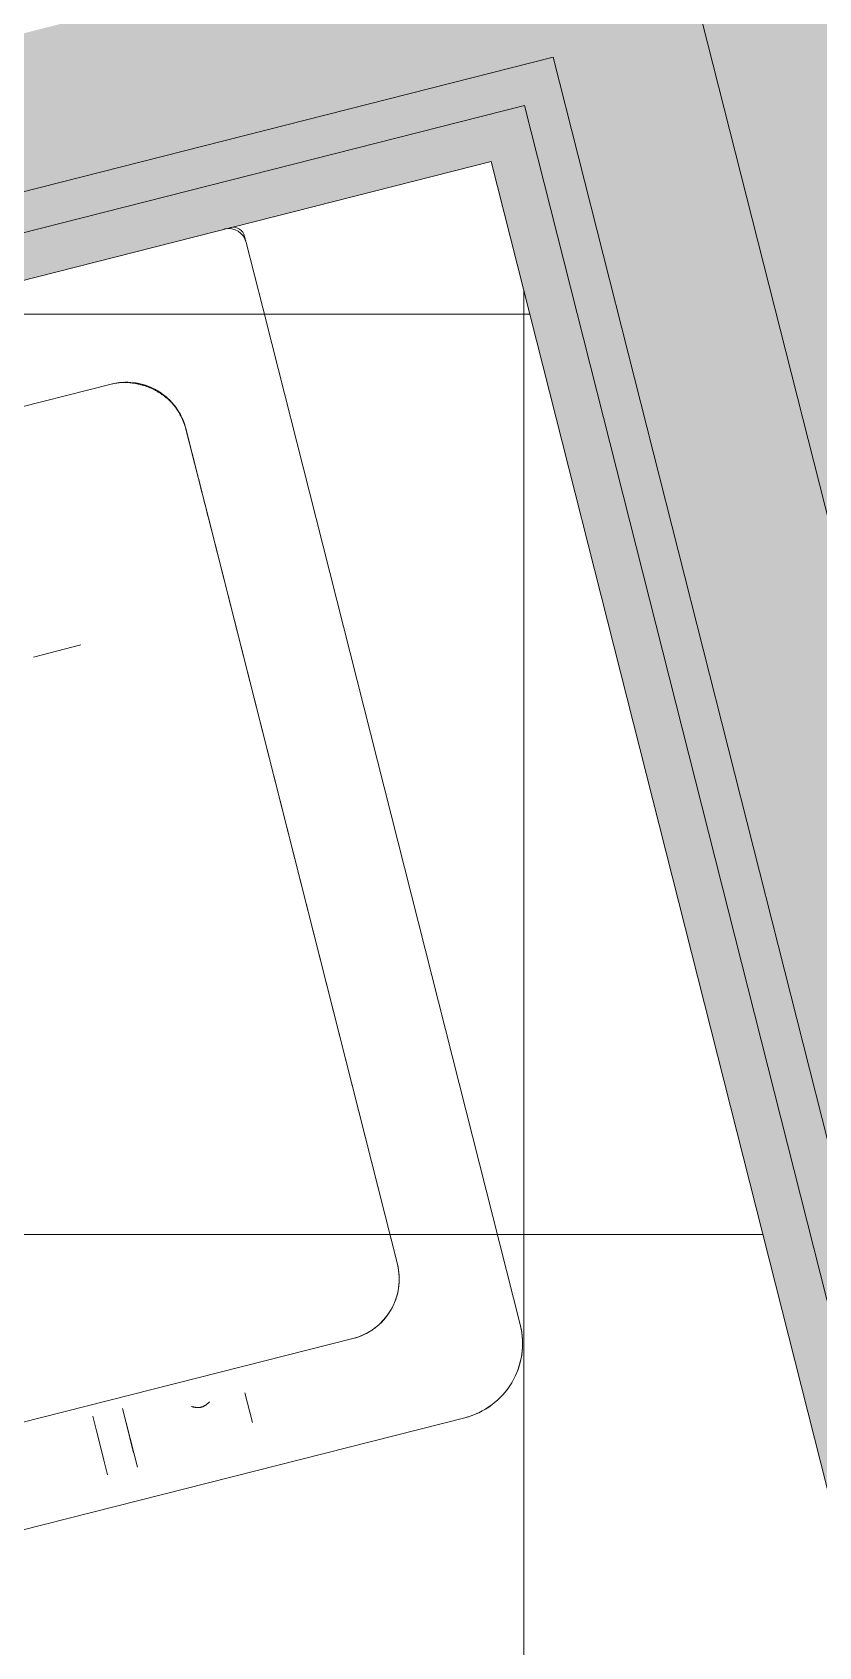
# Model space of a CAD drawing. Header units: metres. Extents: x -227.9 to -140, y 38 to 92.1.
# Drawn here: x -158.56 to -158.304, y 60.466 to 60.992 of the extents above; entities that cross this region are included whole.
import ezdxf

# ---------------------------------------------------------------- set-up
doc = ezdxf.new("R2010")
doc.units = ezdxf.units.M
for name, color, linetype, lineweight in [('A-FLOR-PATT', 7, 'Continuous', 5), ('A-WALL', 7, 'Continuous', 5), ('I-WALL', 7, 'Continuous', 5), ('Q-SPCQ', 7, 'Continuous', 5)]:
    doc.layers.add(name, color=color, linetype=linetype, lineweight=lineweight)

msp = doc.modelspace()

# ---------------------------------------------------------------- hatches: boundary and pattern name
at = {"layer": 'I-WALL', "true_color": 0xaaaaaa}
h = msp.add_hatch(color=253, dxfattribs=at)
h.paths.add_polyline_path([(-156.8398559519906, 55.06780398490961), (-156.7429190327421, 55.09236480099176), (-157.7704506888371, 59.14783888780206), (-157.8494542780246, 59.1278218226951), (-157.8339809638929, 59.06675156356857), (-157.8519142939538, 59.06220781259339), (-156.8945342157158, 55.2836088025365)])
h.paths.add_polyline_path([(-158.0950624388461, 60.0971910151795), (-158.0160588496587, 60.11720808028646), (-158.2818132609543, 61.16609073229223), (-158.3787430436749, 61.14150174967786), (-158.1284690830389, 60.15371752333081), (-158.1105357529779, 60.158261274306), (-158.0982553449368, 60.1097928146818)])
h = msp.add_hatch(color=253, dxfattribs=at)
h.paths.add_polyline_path([(-156.8883244116148, 55.05552357686854), (-156.8398559519906, 55.06780398490963), (-156.9023951300352, 55.31463435209677), (-156.9539750650978, 55.31463435209677), (-156.9377063780106, 55.25042490558785)])
h.paths.add_polyline_path([(-156.9404004889932, 55.46463435209678), (-157.2892846951793, 56.84161466126011), (-157.3377531548035, 56.82933425321903), (-156.9919804240558, 55.46463435209678)])
h.paths.add_polyline_path([(-157.3522440362919, 56.88652703557561), (-157.3037755766677, 56.89880744361668), (-157.5642669086816, 57.92691771209796), (-157.6127353683058, 57.91463730405689), (-157.3533902643817, 56.89105098214987)])
h.paths.add_polyline_path([(-157.6272262497943, 57.97183008641348), (-157.57875779017, 57.98411049445455), (-157.8519142939538, 59.06220781259336), (-157.8339809638929, 59.06675156356858), (-157.8462613719339, 59.11522002319278), (-157.9126631616191, 59.09839586417651), (-157.6579599320176, 58.09313014671778)])
h.paths.add_polyline_path([(-158.164657134622, 60.09296865566551), (-158.0982553449368, 60.1097928146818), (-158.1105357529779, 60.158261274306), (-158.1284690830389, 60.15371752333081), (-158.3541822265559, 61.0445648263373), (-158.4026471179163, 61.0322703350301), (-158.1691538648181, 60.11071640355983)])
for points in [[(-159.0334187888278, 60.82067351426896), (-158.3903667093568, 60.98380187335983), (-158.4026471179162, 61.03227033503011), (-159.045722581824, 60.86913604381505)], [(-159.0428206741026, 60.80487668892319), (-158.399774674885, 60.96800350558569), (-158.4029675811105, 60.98060530561996), (-159.0460196602816, 60.81747694660516)], [(-159.0536717936605, 60.78664887489239), (-158.4106300197253, 60.94977461969244), (-158.4143141422931, 60.96431515819352), (-159.0573601408969, 60.80118834168671)]]:
    msp.add_hatch(color=253, dxfattribs=at).paths.add_polyline_path(points)
h = msp.add_hatch(color=253, dxfattribs=at)
h.paths.add_polyline_path([(-156.9009262111171, 55.05233067077786), (-156.8883244116148, 55.05552357686855), (-156.9539750650978, 55.31463435209677), (-156.9673858482141, 55.31463435209679), (-156.9377063780106, 55.19749506825464)])
h.paths.add_polyline_path([(-156.9919804240558, 55.46463435209678), (-157.3377531548035, 56.82933425321903), (-157.3503549543058, 56.82614134712835), (-157.0053912071721, 55.46463435209678)])
h.paths.add_polyline_path([(-157.3648458357943, 56.88333412948493), (-157.3522440362919, 56.88652703557561), (-157.6127353683058, 57.91463730405689), (-157.6253371678081, 57.91144439796623), (-157.366801047498, 56.89105098214987)])
h.paths.add_polyline_path([(-157.6398280492965, 57.96863718032281), (-157.6272262497943, 57.97183008641348), (-157.9126631616191, 59.09839586417651), (-157.8462613719339, 59.11522002319279), (-157.8494542780246, 59.1278218226951), (-157.9284578672121, 59.10780475758814), (-157.6579599320176, 58.04020030938469)])
h.paths.add_polyline_path([(-158.1740660280336, 60.07717395007255), (-158.0950624388461, 60.0971910151795), (-158.0982553449368, 60.1097928146818), (-158.164657134622, 60.09296865566551), (-158.3903667093568, 60.98380187335983), (-158.4029675811105, 60.98060530561995), (-158.1788475567421, 60.09604574410172)])
h = msp.add_hatch(color=253, dxfattribs=at)
h.paths.add_polyline_path([(-157.6543685871838, 57.96495305791049), (-157.6398280492965, 57.96863718032281), (-157.9179694929292, 59.06404024556189), (-157.9270991919, 59.06172706231813), (-157.938151559137, 59.1053486759799), (-157.9429984050993, 59.10412063517579), (-157.6579599320176, 57.97912742015387)])
h.paths.add_polyline_path([(-158.1886065659209, 60.07348982766023), (-158.1837597199585, 60.07471786846434), (-158.1948120871954, 60.11833948212611), (-158.1851183952705, 60.12079556373409), (-158.399774674885, 60.96800350558567), (-158.4143141422931, 60.96431515819352), (-158.1948120871954, 60.09798185238257)])

# ---------------------------------------------------------------- linework, layer by layer
at = {"layer": 'A-FLOR-PATT', "color": 9, "linetype": 'Continuous', "true_color": 0xc0c0c0}
for p, q in [((-158.4, 59.97866532398637), (-158.4, 60.90781993218227)), ((-158.6027538151758, 60.89999999999999), (-158.3980186711358, 60.89999999999999)), ((-159.0032799283417, 60.59999999999999), (-158.3220079532198, 60.59999999999999))]:
    msp.add_line(p, q, dxfattribs=at)
at = {"layer": 'A-WALL'}
for p, q in [((-158.3541822265558, 61.04456482633725), (-158.1284690830387, 60.15371752333076)), ((-159.0334187888277, 60.8206735142689), (-158.3903667093566, 60.98380187335979)), ((-158.3903667093566, 60.98380187335977), (-158.1646571346219, 60.09296865566547)), ((-158.3997746748849, 60.96800350558562), (-158.1851183952704, 60.12079556373404))]:
    msp.add_line(p, q, dxfattribs=at)
at = {"layer": 'I-WALL', "lineweight": 13}
for p, q in [((-159.0428206741024, 60.80487668892313), (-158.3997746748849, 60.96800350558563)), ((-159.0536717936603, 60.78664887489234), (-158.4106300197251, 60.94977461969239)), ((-158.4106300197251, 60.94977461969239), (-158.1886065659208, 60.07348982766018))]:
    msp.add_line(p, q, dxfattribs=at)
at = {"layer": 'Q-SPCQ', "color": 9, "lineweight": 9, "true_color": 0xc0c0c0}
for p, q in [((-158.490539721235, 60.92340630151493), (-158.4910309375567, 60.9253450398999)), ((-158.485136341697, 60.90208017928029), (-158.490539721235, 60.92340630151493)), ((-158.4821890437671, 60.89044774897047), (-158.4851363416971, 60.90208017928083)), ((-158.469908635726, 60.84197928934625), (-158.4821890437671, 60.89044774897047)), ((-158.6185523707158, 60.85589750104117), (-158.5345349801612, 60.87718490828611)), ((-158.5103054297887, 60.86298595143023), (-158.5028671882705, 60.83362861187833)), ((-158.5102354330951, 60.86270968765286), (-158.4412195399043, 60.59031694456474)), ((-158.401138350696, 60.57055591545063), (-158.469908635726, 60.84197928934625)), ((-158.5028671882705, 60.83362861187833), (-158.4412195399043, 60.59031694456474)), ((-158.5444520876663, 60.79214432398231), (-158.559961994746, 60.78821459340916)), ((-158.5444520876663, 60.79214432398231), (-158.559961994746, 60.78821459340916)), ((-158.4556947605375, 60.56601739749862), (-158.7920658703296, 60.48079136569355)), ((-158.4556947605375, 60.56601739749862), (-158.7920658703296, 60.48079136569355)), ((-158.4909278050812, 60.54832184517088), (-158.488471723473, 60.53862815324603)), ((-158.488471723473, 60.53862815324603), (-158.4909278050812, 60.54832184517088)), ((-158.8118268994437, 60.44071017648525), (-158.4192323764876, 60.54018148161798)), ((-158.540593951332, 60.54076848086562), (-158.5357424964706, 60.52162070146913)), ((-158.540593951332, 60.54076848086562), (-158.5357424964706, 60.52162070146913)), ((-158.5260488045458, 60.52407678307734), (-158.5309002594072, 60.54322456247383)), ((-158.5260488045458, 60.52407678307734), (-158.5309002594072, 60.54322456247383)), ((-158.5393962647054, 60.5360414371298), (-158.5369401830972, 60.52634774520495)), ((-158.5393962647054, 60.5360414371298), (-158.5369401830972, 60.52634774520495)), ((-158.5272464911724, 60.52880382681316), (-158.5297025727806, 60.53849751873801)), ((-158.5297025727806, 60.53849751873801), (-158.5272464911724, 60.52880382681316))]:
    msp.add_line(p, q, dxfattribs=at)
for centre, radius, start, end in [((-158.4963559363897, 60.92193265255008), 0.0059999999997195, 14.21777698400051, 101.8643250238485), ((-158.4963559363897, 60.92193265255008), 0.0059999999997197, 14.21777698102451, 101.8643250240082), ((-158.4949084143268, 60.92436260725658), 0.0040000000001871, 14.21777698102411, 100.7099045720926), ((-158.4949084143268, 60.92436260725658), 0.0040000000001871, 14.21777698102332, 100.7099045690813), ((-158.5296228169448, 60.85779752443642), 0.0200000000000001, 14.21777698102411, 104.2177769810238), ((-158.4606069237539, 60.58540478134831), 0.0199999999999999, 284.2177769810238, 14.21777698102411), ((-158.4606069237539, 60.58540478134831), 0.02, 284.2177769810305, 14.21777698102411), ((-158.4253725805081, 60.56441571143009), 0.0250000000000003, 284.2177769810239, 14.21777698102411), ((-158.4253725805081, 60.56441571143009), 0.025, 284.2177769810238, 14.21777698102371)]:
    msp.add_arc(centre, radius, start, end, dxfattribs=at)
for points, knots in [([(-158.5102354330951, 60.86270968765286), (-158.510655740432, 60.86436856161844), (-158.5115787442748, 60.86666515403852), (-158.5131846891396, 60.86926324343469), (-158.5145375983325, 60.87098590980343), (-158.5159590881754, 60.87244595320332), (-158.5174061251963, 60.8736685971565), (-158.5186549723755, 60.87454106967955), (-158.5196929318021, 60.87516633232181), (-158.5205004984405, 60.87560387005884), (-158.521325939061, 60.8760029374792), (-158.5224286645779, 60.87647551378516), (-158.5238241925129, 60.87696550584387), (-158.5255318069901, 60.87740129214971), (-158.5278844084374, 60.87778497788678), (-158.5309263783327, 60.87786669993594), (-158.5333459009398, 60.87748618417038), (-158.5345349801612, 60.87718490828611)], [0, 0, 0, 0, 0.125, 0.1875, 0.25, 0.3125, 0.375, 0.4375, 0.46875, 0.5, 0.53125, 0.5625, 0.625, 0.6875, 0.75, 0.875, 1, 1, 1, 1]), ([(-158.5345349796431, 60.8771849084174), (-158.5333916381359, 60.87747459578), (-158.5310835081819, 60.87781735173083), (-158.5281805157316, 60.87767057212079), (-158.5257992341066, 60.8772426805114), (-158.5239794632911, 60.87677466732518), (-158.5224869359308, 60.87625125860792), (-158.5213268193771, 60.8757490805934), (-158.5204850685459, 60.87532731661692), (-158.5196563310401, 60.87486723341685), (-158.5185499198045, 60.87421103633349), (-158.5171955020159, 60.87329998399226), (-158.5156638551563, 60.87204481176229), (-158.5142937935294, 60.87059742809178), (-158.5130934248964, 60.86895447805545), (-158.5116603731337, 60.86653860508177), (-158.510792362562, 60.86447065404059), (-158.5103054297887, 60.86298595143023)], [0, 0, 0, 0, 0.125, 0.25, 0.3125, 0.375, 0.4375, 0.46875, 0.5, 0.53125, 0.5625, 0.625, 0.6875, 0.75, 0.8125, 0.875, 1, 1, 1, 1]), ([(-158.5025355734157, 60.54538079582252), (-158.502534492488, 60.54537652960441), (-158.5025542747215, 60.54535368582323), (-158.5026204522623, 60.54529049208149), (-158.5026893438786, 60.54522810797649), (-158.5027750453623, 60.54514649073958), (-158.5028765432106, 60.54504698554397), (-158.5029942640979, 60.54493571360208), (-158.5031296487077, 60.54482061294889), (-158.5032791431535, 60.54469745118882), (-158.5034400883198, 60.54456338693957), (-158.5036150354131, 60.54442696661329), (-158.5038069518603, 60.54429710532308), (-158.5040139283631, 60.54416934923145), (-158.5042318165158, 60.54403990365607), (-158.5044618711146, 60.54391867076932), (-158.5047035396918, 60.54381392195042), (-158.5049572705323, 60.54372696395171), (-158.5052192738336, 60.54365234829429), (-158.5054851893941, 60.54359329681243), (-158.5057496713199, 60.54354901824552), (-158.5060118937955, 60.5435261016487), (-158.5062716606478, 60.54352320487256), (-158.5065246812376, 60.54353331365309), (-158.5067674233638, 60.54354712826766), (-158.506998160644, 60.54356997415599), (-158.5072172023947, 60.54360667908661), (-158.5074227604811, 60.54364798102413), (-158.5076128916815, 60.54368513538436), (-158.5077865680469, 60.54372187428661), (-158.5079428256775, 60.54376361993276), (-158.5080792307863, 60.54380272555189), (-158.5081933165479, 60.5438336393572), (-158.5082835340593, 60.54385567193275), (-158.5083717598991, 60.54387970626693), (-158.5084000292164, 60.54389037409404), (-158.5084011125213, 60.54389464969458)], [0, 0, 0, 0, 0.0555555555555556, 0.0833333333333333, 0.1111111111111111, 0.1388888888888889, 0.1666666666666666, 0.1944444444444444, 0.2222222222222222, 0.25, 0.2777777777777778, 0.3055555555555556, 0.3333333333333333, 0.3611111111111111, 0.3888888888888888, 0.4166666666666666, 0.4444444444444445, 0.4722222222222223, 0.5, 0.5277777777777778, 0.5555555555555556, 0.5833333333333334, 0.6111111111111112, 0.638888888888889, 0.6666666666666666, 0.6944444444444445, 0.7222222222222223, 0.75, 0.7777777777777778, 0.8055555555555555, 0.8333333333333331, 0.861111111111111, 0.888888888888889, 0.9166666666666666, 0.9444444444444444, 1, 1, 1, 1]), ([(-158.5025355734157, 60.54538079582252), (-158.5025391666462, 60.54537988540907), (-158.5025686254838, 60.54535059423404), (-158.5027158808619, 60.54519806892979), (-158.5030188544845, 60.54491116588298), (-158.5034320339377, 60.54456548261312), (-158.503738989795, 60.54434006729843), (-158.5040109099085, 60.54416774709959), (-158.5043060615875, 60.54399583064313), (-158.5046197291742, 60.54384375580574), (-158.504952879139, 60.54372622549244), (-158.5052176148201, 60.54365029339833), (-158.5054865725125, 60.54359091962069), (-158.5058355343169, 60.54353554523496), (-158.5061840643312, 60.54351988401258), (-158.5065257531073, 60.54353047502185), (-158.5068470725228, 60.54355247367915), (-158.5072239842949, 60.5436043919337), (-158.5077514496094, 60.54371159549721), (-158.5081554781478, 60.5438198025696), (-158.5083576819448, 60.54388381456337), (-158.5083975438729, 60.54389555387968), (-158.5084011125213, 60.54389464969458)], [0, 0, 0, 0, 0.0555555555555556, 0.1111111111111111, 0.2222222222222222, 0.2777777777777778, 0.3333333333333333, 0.3611111111111111, 0.3888888888888888, 0.4444444444444445, 0.4722222222222223, 0.5, 0.5277777777777778, 0.5555555555555556, 0.6111111111111112, 0.638888888888889, 0.6666666666666666, 0.7222222222222222, 0.7777777777777777, 0.888888888888889, 0.9444444444444444, 1, 1, 1, 1])]:
    msp.add_open_spline(points, degree=3, knots=knots, dxfattribs=at)
msp.add_open_spline([(-158.5028671882705, 60.83362861187833), (-158.5035228890123, 60.8362165393173), (-158.5048220559764, 60.84134410684857), (-158.5067680158646, 60.84902444433867), (-158.5086094461919, 60.85629222332215), (-158.5097112846743, 60.86064097246969), (-158.5102354330951, 60.86270968765286)], degree=3, dxfattribs=at)

doc.saveas('drawing.dxf')
